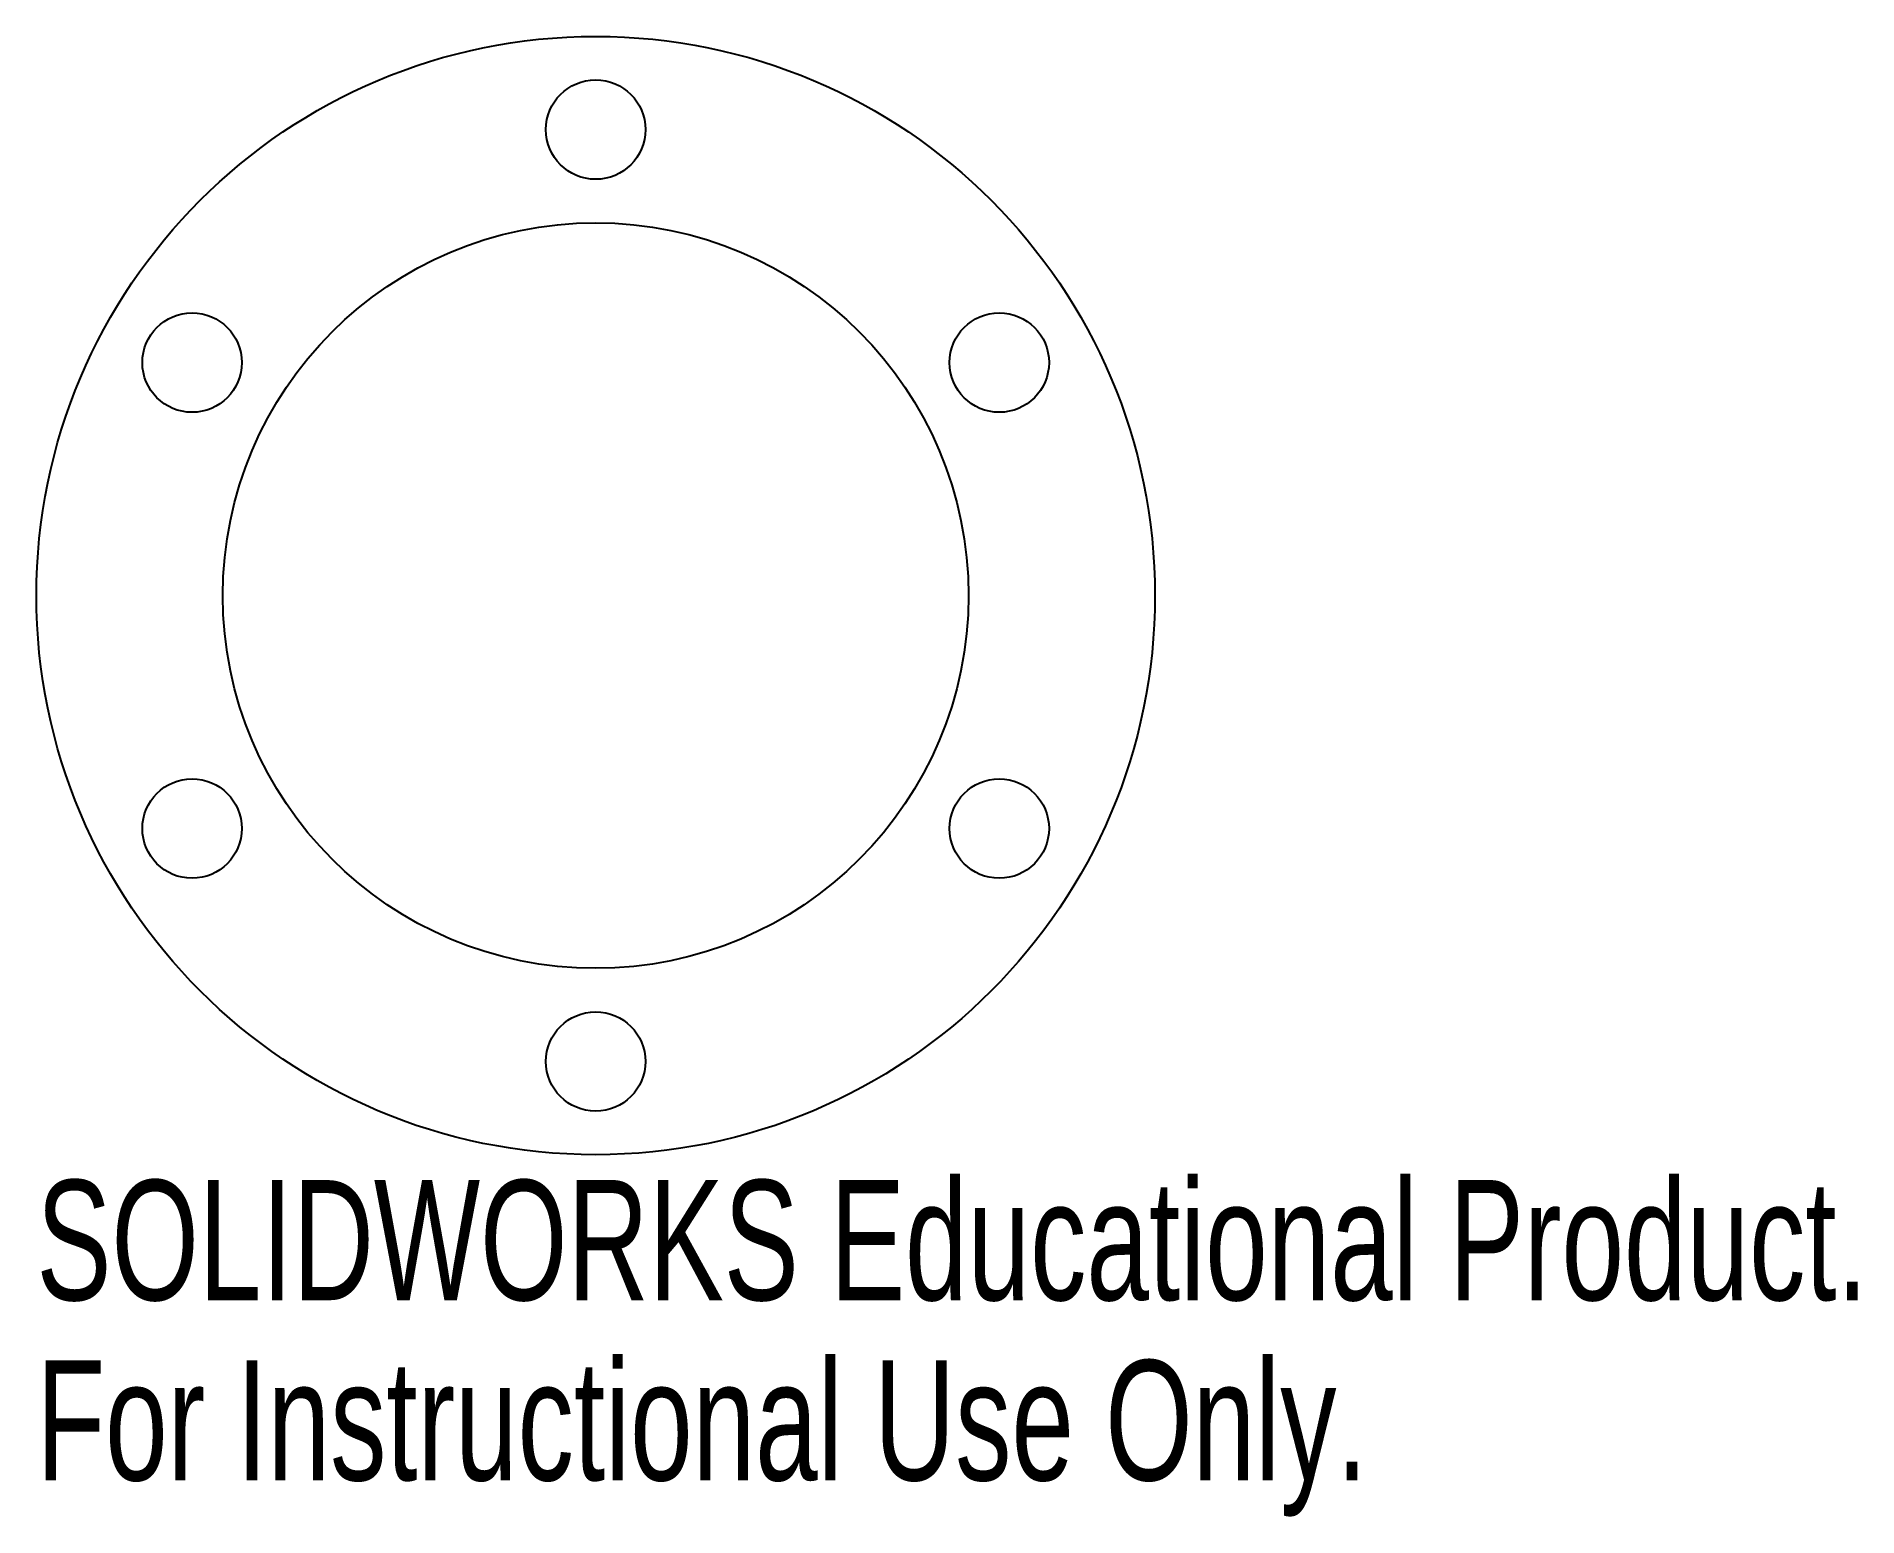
# Model space of a CAD drawing. Header units: millimetres. Extents: x -22.5 to 50.8, y -37.1 to 22.5.
import ezdxf

# ---------------------------------------------------------------- set-up
doc = ezdxf.new("R2010")
doc.units = ezdxf.units.MM
doc.styles.add('SLDTEXTSTYLE0', font='TXT', dxfattribs={"width": 0.7})

msp = doc.modelspace()

# ---------------------------------------------------------------- linework, layer by layer
at = {"color": 7, "linetype": 'Continuous', "lineweight": 25}
for centre, radius in [((0, 0), 22.5), ((0, 18.75), 2), ((0, 0), 15), ((-16.238, 9.375), 2), ((16.238, 9.375), 2), ((-16.238, -9.375), 2), ((16.238, -9.375), 2), ((0, -18.75), 2)]:
    msp.add_circle(centre, radius, dxfattribs=at)

# ---------------------------------------------------------------- texts
at = {"color": 7, "linetype": 'Continuous', "char_height": 4.83362, "attachment_point": 1, "style": 'SLDTEXTSTYLE0'}
for s, insert in [('SOLIDWORKS Educational Product.', (-22.5, -23.52)), ('For Instructional Use Only.', (-22.5, -30.77))]:
    msp.add_mtext(s, dxfattribs=dict(at, insert=insert))

doc.saveas('drawing.dxf')
